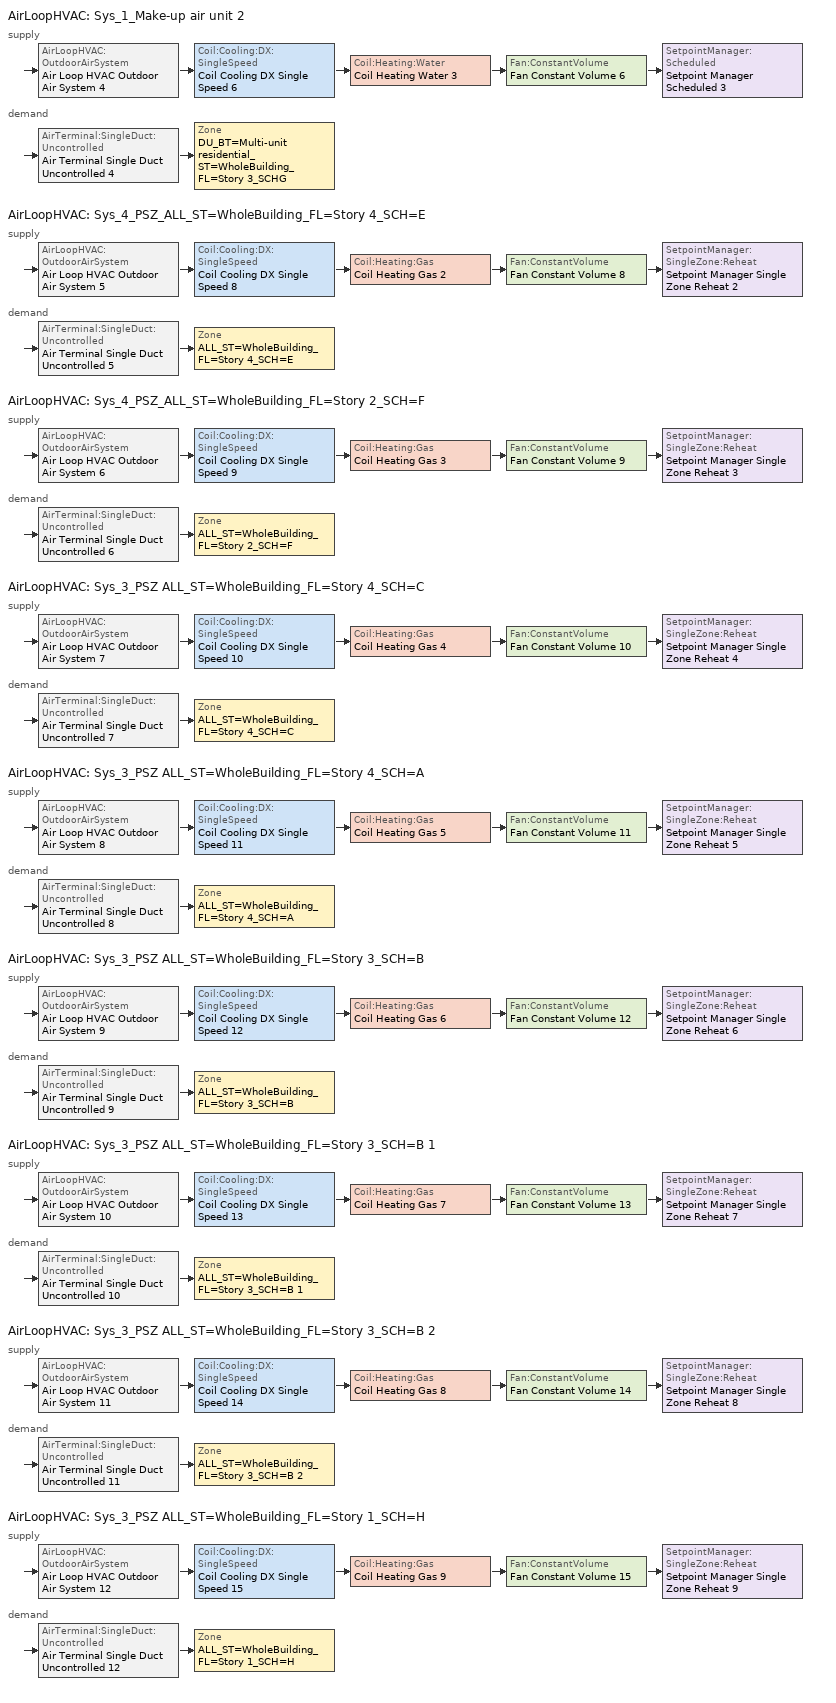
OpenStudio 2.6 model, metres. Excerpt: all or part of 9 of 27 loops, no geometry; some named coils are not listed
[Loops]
AirLoopHVAC 'Sys_1_Make-up air unit 2'
 supply: AirLoopHVAC:OutdoorAirSystem 'Air Loop HVAC Outdoor Air System 4' > Coil:Cooling:DX:SingleSpeed 'Coil Cooling DX Single Speed 6' > Coil:Heating:Water 'Coil Heating Water 3' > Fan:ConstantVolume 'Fan Constant Volume 6' > SetpointManager:Scheduled 'Setpoint Manager Scheduled 3'
 demand: AirTerminal:SingleDuct:Uncontrolled 'Air Terminal Single Duct Uncontrolled 4' > Zone 'DU_BT=Multi-unit residential_ST=WholeBuilding_FL=Story 3_SCHG'
AirLoopHVAC 'Sys_4_PSZ_ALL_ST=WholeBuilding_FL=Story 4_SCH=E'
 supply: AirLoopHVAC:OutdoorAirSystem 'Air Loop HVAC Outdoor Air System 5' > Coil:Cooling:DX:SingleSpeed 'Coil Cooling DX Single Speed 8' > Coil:Heating:Gas 'Coil Heating Gas 2' > Fan:ConstantVolume 'Fan Constant Volume 8' > SetpointManager:SingleZone:Reheat 'Setpoint Manager Single Zone Reheat 2'
 demand: AirTerminal:SingleDuct:Uncontrolled 'Air Terminal Single Duct Uncontrolled 5' > Zone 'ALL_ST=WholeBuilding_FL=Story 4_SCH=E'
AirLoopHVAC 'Sys_4_PSZ_ALL_ST=WholeBuilding_FL=Story 2_SCH=F'
 supply: AirLoopHVAC:OutdoorAirSystem 'Air Loop HVAC Outdoor Air System 6' > Coil:Cooling:DX:SingleSpeed 'Coil Cooling DX Single Speed 9' > Coil:Heating:Gas 'Coil Heating Gas 3' > Fan:ConstantVolume 'Fan Constant Volume 9' > SetpointManager:SingleZone:Reheat 'Setpoint Manager Single Zone Reheat 3'
 demand: AirTerminal:SingleDuct:Uncontrolled 'Air Terminal Single Duct Uncontrolled 6' > Zone 'ALL_ST=WholeBuilding_FL=Story 2_SCH=F'
AirLoopHVAC 'Sys_3_PSZ ALL_ST=WholeBuilding_FL=Story 4_SCH=C'
 supply: AirLoopHVAC:OutdoorAirSystem 'Air Loop HVAC Outdoor Air System 7' > Coil:Cooling:DX:SingleSpeed 'Coil Cooling DX Single Speed 10' > Coil:Heating:Gas 'Coil Heating Gas 4' > Fan:ConstantVolume 'Fan Constant Volume 10' > SetpointManager:SingleZone:Reheat 'Setpoint Manager Single Zone Reheat 4'
 demand: AirTerminal:SingleDuct:Uncontrolled 'Air Terminal Single Duct Uncontrolled 7' > Zone 'ALL_ST=WholeBuilding_FL=Story 4_SCH=C'
AirLoopHVAC 'Sys_3_PSZ ALL_ST=WholeBuilding_FL=Story 4_SCH=A'
 supply: AirLoopHVAC:OutdoorAirSystem 'Air Loop HVAC Outdoor Air System 8' > Coil:Cooling:DX:SingleSpeed 'Coil Cooling DX Single Speed 11' > Coil:Heating:Gas 'Coil Heating Gas 5' > Fan:ConstantVolume 'Fan Constant Volume 11' > SetpointManager:SingleZone:Reheat 'Setpoint Manager Single Zone Reheat 5'
 demand: AirTerminal:SingleDuct:Uncontrolled 'Air Terminal Single Duct Uncontrolled 8' > Zone 'ALL_ST=WholeBuilding_FL=Story 4_SCH=A'
AirLoopHVAC 'Sys_3_PSZ ALL_ST=WholeBuilding_FL=Story 3_SCH=B'
 supply: AirLoopHVAC:OutdoorAirSystem 'Air Loop HVAC Outdoor Air System 9' > Coil:Cooling:DX:SingleSpeed 'Coil Cooling DX Single Speed 12' > Coil:Heating:Gas 'Coil Heating Gas 6' > Fan:ConstantVolume 'Fan Constant Volume 12' > SetpointManager:SingleZone:Reheat 'Setpoint Manager Single Zone Reheat 6'
 demand: AirTerminal:SingleDuct:Uncontrolled 'Air Terminal Single Duct Uncontrolled 9' > Zone 'ALL_ST=WholeBuilding_FL=Story 3_SCH=B'
AirLoopHVAC 'Sys_3_PSZ ALL_ST=WholeBuilding_FL=Story 3_SCH=B 1'
 supply: AirLoopHVAC:OutdoorAirSystem 'Air Loop HVAC Outdoor Air System 10' > Coil:Cooling:DX:SingleSpeed 'Coil Cooling DX Single Speed 13' > Coil:Heating:Gas 'Coil Heating Gas 7' > Fan:ConstantVolume 'Fan Constant Volume 13' > SetpointManager:SingleZone:Reheat 'Setpoint Manager Single Zone Reheat 7'
 demand: AirTerminal:SingleDuct:Uncontrolled 'Air Terminal Single Duct Uncontrolled 10' > Zone 'ALL_ST=WholeBuilding_FL=Story 3_SCH=B 1'
AirLoopHVAC 'Sys_3_PSZ ALL_ST=WholeBuilding_FL=Story 3_SCH=B 2'
 supply: AirLoopHVAC:OutdoorAirSystem 'Air Loop HVAC Outdoor Air System 11' > Coil:Cooling:DX:SingleSpeed 'Coil Cooling DX Single Speed 14' > Coil:Heating:Gas 'Coil Heating Gas 8' > Fan:ConstantVolume 'Fan Constant Volume 14' > SetpointManager:SingleZone:Reheat 'Setpoint Manager Single Zone Reheat 8'
 demand: AirTerminal:SingleDuct:Uncontrolled 'Air Terminal Single Duct Uncontrolled 11' > Zone 'ALL_ST=WholeBuilding_FL=Story 3_SCH=B 2'
AirLoopHVAC 'Sys_3_PSZ ALL_ST=WholeBuilding_FL=Story 1_SCH=H'
 supply: AirLoopHVAC:OutdoorAirSystem 'Air Loop HVAC Outdoor Air System 12' > Coil:Cooling:DX:SingleSpeed 'Coil Cooling DX Single Speed 15' > Coil:Heating:Gas 'Coil Heating Gas 9' > Fan:ConstantVolume 'Fan Constant Volume 15' > SetpointManager:SingleZone:Reheat 'Setpoint Manager Single Zone Reheat 9'
 demand: AirTerminal:SingleDuct:Uncontrolled 'Air Terminal Single Duct Uncontrolled 12' > Zone 'ALL_ST=WholeBuilding_FL=Story 1_SCH=H'
[Sizing:Zone] Zone Cooling Design Supply Air Temperature Input Method=SupplyAirTemperature; Zone Cooling Design Supply Air Temperature {C}=13; Zone Cooling Design Supply Air Temperature Difference {deltaC}=11.11; Zone Heating Design Supply Air Temperature Input Method=SupplyAirTemperature; Zone Heating Design Supply Air Temperature {C}=43; Zone Heating Design Supply Air Temperature Difference {deltaC}=11.11; Zone Cooling Design Supply Air Humidity Ratio {kg-H2O/kg-air}=0.0085; Zone Heating Design Supply Air Humidity Ratio {kg-H2O/kg-air}=0.008; Zone Heating Sizing Factor=1.3; Zone Cooling Sizing Factor=1.1; Cooling Design Air Flow Method=DesignDay; Heating Design Air Flow Method=DesignDay; Account for Dedicated Outdoor Air System=No; Dedicated Outdoor Air System Control Strategy=NeutralSupplyAir; Dedicated Outdoor Air Low Setpoint Temperature for Design {C}=autosize; Dedicated Outdoor Air High Setpoint Temperature for Design {C}=autosize
DU_BT=Multi-unit residential_ST=WholeBuilding_FL=Story 3_SCHG; ALL_ST=WholeBuilding_FL=Story 4_SCH=E; ALL_ST=WholeBuilding_FL=Story 4_SCH=C; ALL_ST=WholeBuilding_FL=Story 4_SCH=A; ALL_ST=WholeBuilding_FL=Story 3_SCH=B; ALL_ST=WholeBuilding_FL=Story 3_SCH=B 1; ALL_ST=WholeBuilding_FL=Story 3_SCH=B 2; ALL_ST=WholeBuilding_FL=Story 2_SCH=F; ALL_ST=WholeBuilding_FL=Story 1_SCH=H
[Zone equipment]
DU_BT=Multi-unit residential_ST=WholeBuilding_FL=Story 3_SCHG: DU_BT=Multi-unit residential_ST=WholeBuilding_FL=Story 3_SCHG PTAC, Zone HVAC Baseboard Convective Water 4, Air Terminal Single Duct Uncontrolled 4
ALL_ST=WholeBuilding_FL=Story 4_SCH=E: Air Terminal Single Duct Uncontrolled 5, Zone HVAC Baseboard Convective Water 5
ALL_ST=WholeBuilding_FL=Story 4_SCH=C: Air Terminal Single Duct Uncontrolled 7, Zone HVAC Baseboard Convective Water 7
ALL_ST=WholeBuilding_FL=Story 4_SCH=A: Air Terminal Single Duct Uncontrolled 8, Zone HVAC Baseboard Convective Water 8
ALL_ST=WholeBuilding_FL=Story 3_SCH=B: Air Terminal Single Duct Uncontrolled 9, Zone HVAC Baseboard Convective Water 9
ALL_ST=WholeBuilding_FL=Story 3_SCH=B 1: Air Terminal Single Duct Uncontrolled 10, Zone HVAC Baseboard Convective Water 10
ALL_ST=WholeBuilding_FL=Story 3_SCH=B 2: Air Terminal Single Duct Uncontrolled 11, Zone HVAC Baseboard Convective Water 11
ALL_ST=WholeBuilding_FL=Story 2_SCH=F: Air Terminal Single Duct Uncontrolled 6, Zone HVAC Baseboard Convective Water 6
ALL_ST=WholeBuilding_FL=Story 1_SCH=H: Air Terminal Single Duct Uncontrolled 12, Zone HVAC Baseboard Convective Water 12
[AirLoopHVAC] Availability Schedule=Always On Discrete; Design Supply Air Flow Rate {m3/s}=AutoSize
Sys_1_Make-up air unit 2; Sys_4_PSZ_ALL_ST=WholeBuilding_FL=Story 4_SCH=E; Sys_4_PSZ_ALL_ST=WholeBuilding_FL=Story 2_SCH=F; Sys_3_PSZ ALL_ST=WholeBuilding_FL=Story 4_SCH=C; Sys_3_PSZ ALL_ST=WholeBuilding_FL=Story 4_SCH=A; Sys_3_PSZ ALL_ST=WholeBuilding_FL=Story 3_SCH=B; Sys_3_PSZ ALL_ST=WholeBuilding_FL=Story 3_SCH=B 1; Sys_3_PSZ ALL_ST=WholeBuilding_FL=Story 3_SCH=B 2; Sys_3_PSZ ALL_ST=WholeBuilding_FL=Story 1_SCH=H
[Sizing:System] Design Outdoor Air Flow Rate {m3/s}=Autosize; Minimum System Air Flow Ratio=1; Preheat Design Temperature {C}=7; Preheat Design Humidity Ratio {kg-H2O/kg-Air}=0.008; Precool Design Temperature {C}=13; Precool Design Humidity Ratio {kg-H2O/kg-Air}=0.008; Central Cooling Design Supply Air Temperature {C}=13; Central Heating Design Supply Air Temperature {C}=43; Sizing Option=NonCoincident; Central Cooling Design Supply Air Humidity Ratio {kg-H2O/kg-Air}=0.0085; Central Heating Design Supply Air Humidity Ratio {kg-H2O/kg-Air}=0.008; Cooling Design Air Flow Method=DesignDay; Cooling Design Air Flow Rate {m3/s}=0; Heating Design Air Flow Method=DesignDay; Heating Design Air Flow Rate {m3/s}=0; System Outdoor Air Method=ZoneSum; Zone Maximum Outdoor Air Fraction=1; Cooling Supply Air Flow Rate Per Floor Area {m3/s-m2}=0.00996765; Cooling Fraction of Autosized Cooling Supply Air Flow Rate=1; Cooling Supply Air Flow Rate Per Unit Cooling Capacity {m3/s-W}=3.94755e-05; Heating Supply Air Flow Rate Per Floor Area {m3/s-m2}=0.00996765; Heating Fraction of Autosized Heating Supply Air Flow Rate=1; Heating Fraction of Autosized Cooling Supply Air Flow Rate=1; Heating Supply Air Flow Rate Per Unit Heating Capacity {m3/s-W}=3.15882e-05; Cooling Design Capacity Method=CoolingDesignCapacity; Cooling Design Capacity {W}=autosize; Cooling Design Capacity Per Floor Area {W/m2}=234.7; Fraction of Autosized Cooling Design Capacity=1; Heating Design Capacity Method=HeatingDesignCapacity; Heating Design Capacity {W}=autosize; Heating Design Capacity Per Floor Area {W/m2}=157; Fraction of Autosized Heating Design Capacity=1; Central Cooling Capacity Control Method=OnOff
Name | Type of Load to Size On | 100% Outdoor Air in Cooling | 100% Outdoor Air in Heating
Sys_1_Make-up air unit 2 | VentilationRequirement | Yes | Yes
Sys_4_PSZ_ALL_ST=WholeBuilding_FL=Story 4_SCH=E; Sys_4_PSZ_ALL_ST=WholeBuilding_FL=Story 2_SCH=F; Sys_3_PSZ ALL_ST=WholeBuilding_FL=Story 4_SCH=C; Sys_3_PSZ ALL_ST=WholeBuilding_FL=Story 4_SCH=A; Sys_3_PSZ ALL_ST=WholeBuilding_FL=Story 3_SCH=B; Sys_3_PSZ ALL_ST=WholeBuilding_FL=Story 3_SCH=B 1; Sys_3_PSZ ALL_ST=WholeBuilding_FL=Story 3_SCH=B 2; Sys_3_PSZ ALL_ST=WholeBuilding_FL=Story 1_SCH=H | Sensible | No | No
[Fan:ConstantVolume] Availability Schedule=Always On Discrete; Maximum Flow Rate {m3/s}=AutoSize
Name | Pressure Rise {Pa}
Fan Constant Volume 6; Fan Constant Volume 8; Fan Constant Volume 9; Fan Constant Volume 10; Fan Constant Volume 11; Fan Constant Volume 12; Fan Constant Volume 13; Fan Constant Volume 14; Fan Constant Volume 15
Fan Constant Volume 7 | 640
[Coil:Heating:Gas] Availability Schedule=Always On Discrete; Gas Burner Efficiency=0.8; Nominal Capacity {W}=AutoSize; Parasitic Electric Load {W}=0; Parasitic Gas Load {W}=0
Coil Heating Gas 2; Coil Heating Gas 3; Coil Heating Gas 4; Coil Heating Gas 5; Coil Heating Gas 6; Coil Heating Gas 7; Coil Heating Gas 8; Coil Heating Gas 9
[Coil:Cooling:DX:SingleSpeed] Availability Schedule=Always On Discrete; Rated Total Cooling Capacity {W}=autosize; Rated Sensible Heat Ratio=autosize; Rated COP {W/W}=3; Rated Air Flow Rate {m3/s}=autosize; Rated Evaporator Fan Power Per Volume Flow Rate {W/(m3/s)}=773.3; Condenser Type=AirCooled; Evaporative Condenser Effectiveness=0; Evaporative Condenser Air Flow Rate {m3/s}=Autosize; Evaporative Condenser Pump Rated Power Consumption {W}=Autosize; Crankcase Heater Capacity {W}=0; Maximum Outdoor Dry-Bulb Temperature for Crankcase Heater Operation {C}=0; Basin Heater Capacity {W/K}=0; Basin Heater Setpoint Temperature {C}=10
Name | Total Cooling Capacity Function of Temperature Curve | Total Cooling Capacity Function of Flow Fraction Curve | Energy Input Ratio Function of Temperature Curve | Energy Input Ratio Function of Flow Fraction Curve | Part Load Fraction Correlation Curve
Coil Cooling DX Single Speed 6 | Curve Biquadratic 11 | Curve Quadratic 12 | Curve Biquadratic 12 | Curve Quadratic 13 | Curve Cubic 5
Coil Cooling DX Single Speed 7 | Curve Biquadratic 13 | Curve Quadratic 14 | Curve Biquadratic 14 | Curve Quadratic 15 | Curve Cubic 6
Coil Cooling DX Single Speed 8 | Curve Biquadratic 15 | Curve Quadratic 16 | Curve Biquadratic 16 | Curve Quadratic 17 | Curve Cubic 7
Coil Cooling DX Single Speed 9 | Curve Biquadratic 17 | Curve Quadratic 18 | Curve Biquadratic 18 | Curve Quadratic 19 | Curve Cubic 8
Coil Cooling DX Single Speed 10 | Curve Biquadratic 19 | Curve Quadratic 20 | Curve Biquadratic 20 | Curve Quadratic 21 | Curve Quadratic 22
Coil Cooling DX Single Speed 11 | Curve Biquadratic 21 | Curve Quadratic 23 | Curve Biquadratic 22 | Curve Quadratic 24 | Curve Quadratic 25
Coil Cooling DX Single Speed 12 | Curve Biquadratic 23 | Curve Quadratic 26 | Curve Biquadratic 24 | Curve Quadratic 27 | Curve Quadratic 28
Coil Cooling DX Single Speed 13 | Curve Biquadratic 25 | Curve Quadratic 29 | Curve Biquadratic 26 | Curve Quadratic 30 | Curve Quadratic 31
Coil Cooling DX Single Speed 14 | Curve Biquadratic 27 | Curve Quadratic 32 | Curve Biquadratic 28 | Curve Quadratic 33 | Curve Quadratic 34
Coil Cooling DX Single Speed 15 | Curve Biquadratic 29 | Curve Quadratic 35 | Curve Biquadratic 30 | Curve Quadratic 36 | Curve Quadratic 37
[Controller:OutdoorAir] Minimum Outdoor Air Flow Rate {m3/s}=autosize; Maximum Outdoor Air Flow Rate {m3/s}=Autosize; Economizer Control Type=NoEconomizer; Economizer Control Action Type=ModulateFlow; Economizer Maximum Limit Dry-Bulb Temperature {C}=28; Economizer Maximum Limit Enthalpy {J/kg}=64000; Economizer Minimum Limit Dry-Bulb Temperature {C}=-100; Lockout Type=NoLockout; Minimum Limit Type=FixedMinimum; High Humidity Control=No; Heat Recovery Bypass Control Type=BypassWhenWithinEconomizerLimits
Name | Controller Mechanical Ventilation
Controller Outdoor Air 4 | Controller Mechanical Ventilation 4
Controller Outdoor Air 5 | Controller Mechanical Ventilation 5
Controller Outdoor Air 6 | Controller Mechanical Ventilation 6
Controller Outdoor Air 7 | Controller Mechanical Ventilation 7
Controller Outdoor Air 8 | Controller Mechanical Ventilation 8
Controller Outdoor Air 9 | Controller Mechanical Ventilation 9
Controller Outdoor Air 10 | Controller Mechanical Ventilation 10
Controller Outdoor Air 11 | Controller Mechanical Ventilation 11
Controller Outdoor Air 12 | Controller Mechanical Ventilation 12
[Controller:MechanicalVentilation] Availability Schedule=Always On Discrete; System Outdoor Air Method=ZoneSum
Controller Mechanical Ventilation 4; Controller Mechanical Ventilation 5; Controller Mechanical Ventilation 6; Controller Mechanical Ventilation 7; Controller Mechanical Ventilation 8; Controller Mechanical Ventilation 9; Controller Mechanical Ventilation 10; Controller Mechanical Ventilation 11; Controller Mechanical Ventilation 12
[AirLoopHVAC:OutdoorAirSystem]
Name | Controller
Air Loop HVAC Outdoor Air System 4 | Controller Outdoor Air 4
Air Loop HVAC Outdoor Air System 5 | Controller Outdoor Air 5
Air Loop HVAC Outdoor Air System 6 | Controller Outdoor Air 6
Air Loop HVAC Outdoor Air System 7 | Controller Outdoor Air 7
Air Loop HVAC Outdoor Air System 8 | Controller Outdoor Air 8
Air Loop HVAC Outdoor Air System 9 | Controller Outdoor Air 9
Air Loop HVAC Outdoor Air System 10 | Controller Outdoor Air 10
Air Loop HVAC Outdoor Air System 11 | Controller Outdoor Air 11
Air Loop HVAC Outdoor Air System 12 | Controller Outdoor Air 12
[SetpointManager:SingleZone:Reheat] Minimum Supply Air Temperature {C}=13; Maximum Supply Air Temperature {C}=43
Name | Control Zone
Setpoint Manager Single Zone Reheat 2 | ALL_ST=WholeBuilding_FL=Story 4_SCH=E
Setpoint Manager Single Zone Reheat 3 | ALL_ST=WholeBuilding_FL=Story 2_SCH=F
Setpoint Manager Single Zone Reheat 4 | ALL_ST=WholeBuilding_FL=Story 4_SCH=C
Setpoint Manager Single Zone Reheat 5 | ALL_ST=WholeBuilding_FL=Story 4_SCH=A
Setpoint Manager Single Zone Reheat 6 | ALL_ST=WholeBuilding_FL=Story 3_SCH=B
Setpoint Manager Single Zone Reheat 7 | ALL_ST=WholeBuilding_FL=Story 3_SCH=B 1
Setpoint Manager Single Zone Reheat 8 | ALL_ST=WholeBuilding_FL=Story 3_SCH=B 2
Setpoint Manager Single Zone Reheat 9 | ALL_ST=WholeBuilding_FL=Story 1_SCH=H
[AirTerminal:SingleDuct:Uncontrolled] Availability Schedule=Always On Discrete; Maximum Air Flow Rate {m3/s}=AutoSize
Air Terminal Single Duct Uncontrolled 4; Air Terminal Single Duct Uncontrolled 5; Air Terminal Single Duct Uncontrolled 6; Air Terminal Single Duct Uncontrolled 7; Air Terminal Single Duct Uncontrolled 8; Air Terminal Single Duct Uncontrolled 9; Air Terminal Single Duct Uncontrolled 10; Air Terminal Single Duct Uncontrolled 11; Air Terminal Single Duct Uncontrolled 12
[SetpointManager:Scheduled]
Setpoint Manager Scheduled 3: Control Variable=Temperature; Schedule=Makeup-Air Unit Supply Air Temp 2
[Coil:Heating:Electric]
Coil Heating Electric 3: Availability Schedule=ON_OFF_ALWAYS_OFF
[ZoneHVAC:PackagedTerminalAirConditioner]
DU_BT=Multi-unit residential_ST=WholeBuilding_FL=Story 3_SCHG PTAC: Availability Schedule=Always On Discrete; Supply Air Flow Rate During Cooling Operation {m3/s}=Autosize; Supply Air Flow Rate During Heating Operation {m3/s}=Autosize; Supply Air Flow Rate When No Cooling or Heating is Needed {m3/s}=Autosize; Outdoor Air Flow Rate During Cooling Operation {m3/s}=Autosize; Outdoor Air Flow Rate During Heating Operation {m3/s}=Autosize; Outdoor Air Flow Rate When No Cooling or Heating is Needed {m3/s}=Autosize; Supply Air Fan=Fan Constant Volume 7; Heating Coil=Coil Heating Electric 3; Cooling Coil=Coil Cooling DX Single Speed 7; Fan Placement=DrawThrough
[Schedule:Ruleset]
Name | Default Day Schedule
ON_OFF_ALWAYS_OFF | Schedule Day 3
Makeup-Air Unit Supply Air Temp 2 | Makeup Air Unit Supply Air Temp Default 2
[Schedule:Day]
Schedule Day 3; wkdON_OFF_ALWAYS_OFF 1; satON_OFF_ALWAYS_OFF 1; sunON_OFF_ALWAYS_OFF 1: 1, 0, 0, 2, 0, 0, 3, 0, 0, 4, 0, 0, 5, 0, 0, 6, 0, 0, 7, 0, 0, 8, 0, 0, 9, 0, 0, 10, 0, 0, 11, 0, 0, 12, 0, 0, 13, 0, 0, 14, 0, 0, 15, 0, 0, 16, 0, 0, 17, 0, 0, 18, 0, 0, 19, 0, 0, 20, 0, 0, 21, 0, 0, 22, 0, 0, 23, 0, 0, 24, 0, 0
Makeup Air Unit Supply Air Temp Default 2: 24, 0, 20
[Schedule:Rule] Schedule Ruleset=ON_OFF_ALWAYS_OFF; Date Specification Type=DateRange; Start Month=1; Start Day=1; End Month=12; End Day=31
Name | Rule Order | Day Schedule | Apply Sunday | Apply Monday | Apply Tuesday | Apply Wednesday | Apply Thursday | Apply Friday | Apply Saturday
wkdON_OFF_ALWAYS_OFF rule | 2 | wkdON_OFF_ALWAYS_OFF 1 | No | Yes | Yes | Yes | Yes | Yes | No
satON_OFF_ALWAYS_OFFrule | 1 | satON_OFF_ALWAYS_OFF 1 | No | No | No | No | No | No | Yes
sunON_OFF_ALWAYS_OFFrule | 0 | sunON_OFF_ALWAYS_OFF 1 | Yes | No | No | No | No | No | No
[Schedule:Constant]
Always On Discrete: Value=1
[Curve:Biquadratic] Maximum Value of y=46
Name | Coefficient1 Constant | Coefficient2 x | Coefficient3 x**2 | Coefficient4 y | Coefficient5 y**2 | Coefficient6 x*y | Minimum Value of x | Maximum Value of x | Minimum Value of y
Curve Biquadratic 11; Curve Biquadratic 13; Curve Biquadratic 15; Curve Biquadratic 17 | 0.867905 | 0.0142459 | 0.000554364 | -0.00755748 | 3.3048e-05 | -0.000191808 | 13 | 24 | 24
Curve Biquadratic 12; Curve Biquadratic 14; Curve Biquadratic 16; Curve Biquadratic 18 | 0.116936 | 0.0284933 | -0.000411156 | 0.0214108 | 0.000161028 | -0.000679104 | 13 | 24 | 24
Curve Biquadratic 19; Curve Biquadratic 21; Curve Biquadratic 23; Curve Biquadratic 25; Curve Biquadratic 27; Curve Biquadratic 29 | 0.942588 | 0.00954335 | 0.00068377 | -0.0110427 | 5.249e-06 | -9.72e-06 | 17 | 22 | 13
Curve Biquadratic 20; Curve Biquadratic 22; Curve Biquadratic 24; Curve Biquadratic 26; Curve Biquadratic 28; Curve Biquadratic 30 | 0.342414 | 0.034885 | -0.0006237 | 0.00497722 | 0.000437951 | -0.000728028 | 17 | 22 | 13
[Curve:Quadratic]
Name | Coefficient1 Constant | Coefficient2 x | Coefficient3 x**2 | Minimum Value of x | Maximum Value of x
Curve Quadratic 12; Curve Quadratic 13; Curve Quadratic 14; Curve Quadratic 15; Curve Quadratic 16; Curve Quadratic 17; Curve Quadratic 18; Curve Quadratic 19 | 1 | 0 | 0 | 0 | 1
Curve Quadratic 20; Curve Quadratic 23; Curve Quadratic 26; Curve Quadratic 29; Curve Quadratic 32; Curve Quadratic 35 | 0.8 | 0.2 | 0 | 0.5 | 1.5
Curve Quadratic 21; Curve Quadratic 24; Curve Quadratic 27; Curve Quadratic 30; Curve Quadratic 33; Curve Quadratic 36 | 1.1552 | -0.1808 | 0.0256 | 0.5 | 1.5
Curve Quadratic 22; Curve Quadratic 25; Curve Quadratic 28; Curve Quadratic 31; Curve Quadratic 34; Curve Quadratic 37 | 0.85 | 0.15 | 0 | 0 | 1
[Curve:Cubic] Coefficient1 Constant=0.0277; Coefficient2 x=4.9151; Coefficient3 x**2=-8.184; Coefficient4 x**3=4.2702; Minimum Value of x=0.7; Maximum Value of x=1
Curve Cubic 5; Curve Cubic 6; Curve Cubic 7; Curve Cubic 8
